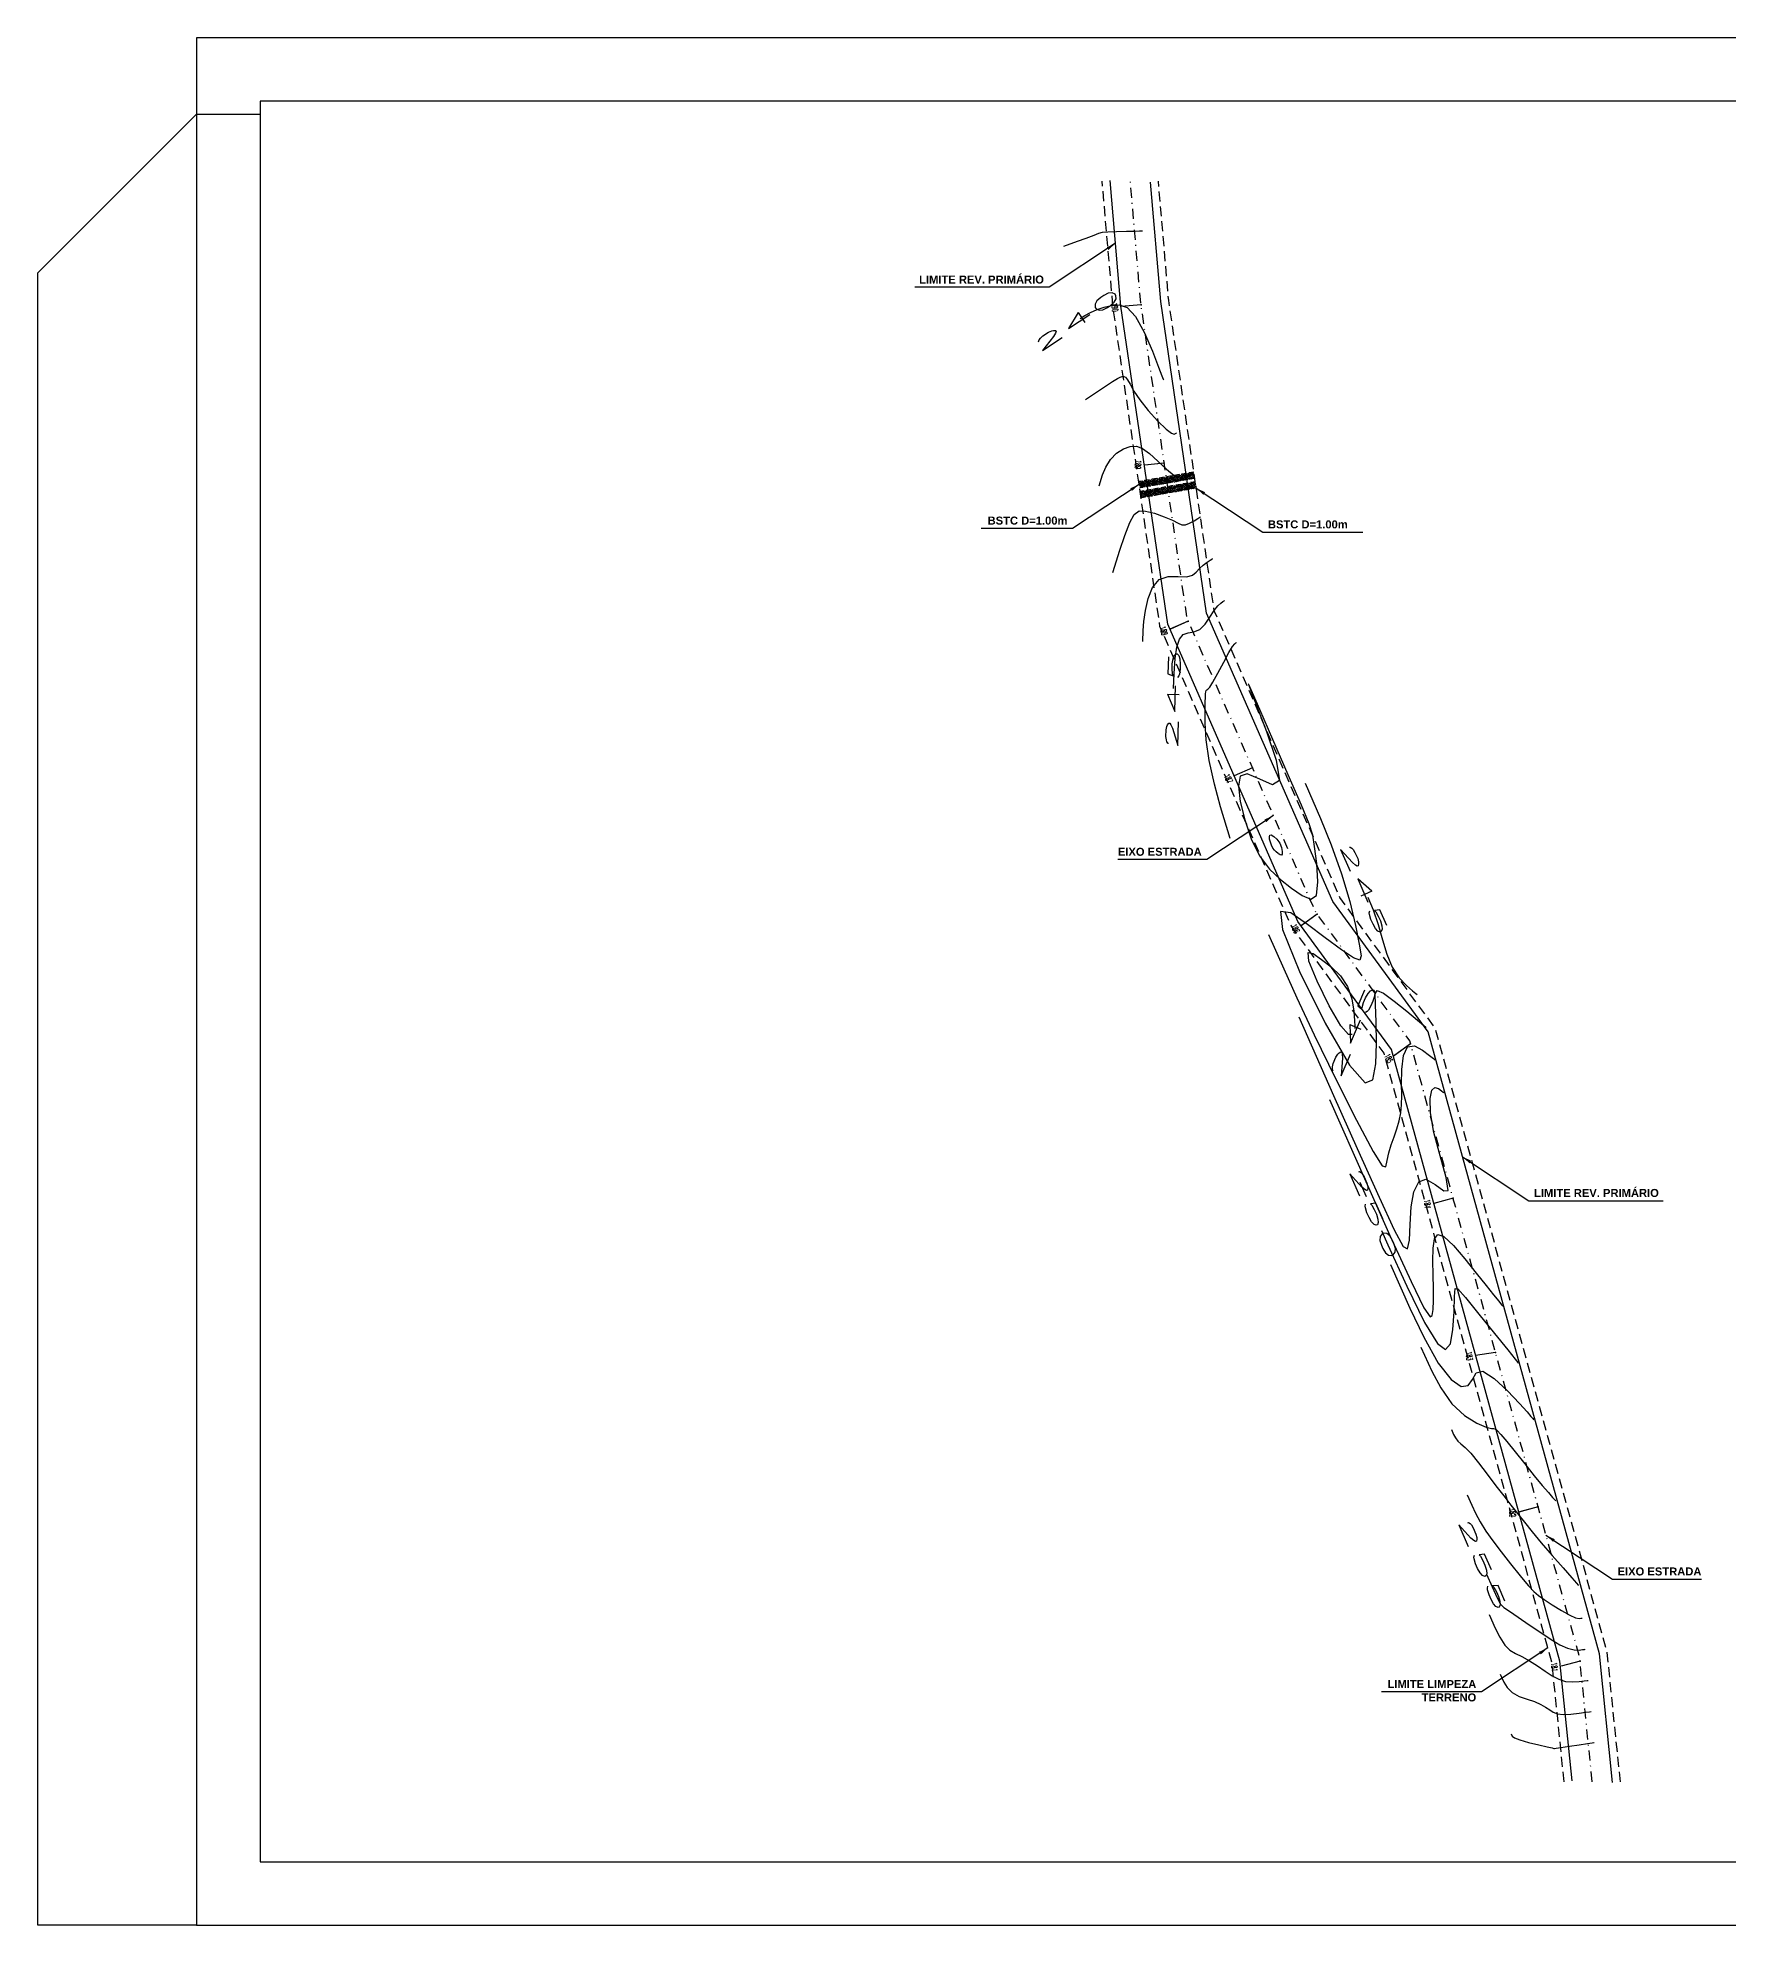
# Model space of a CAD drawing. Header units: millimetres. Extents: x 276147 to 291056, y 9594849 to 9609891.
# Drawn here: x 284404.4 to 284615.7, y 9597843 to 9598078.9 of the extents above; entities that cross this region are included whole.
import ezdxf
from ezdxf.enums import TextEntityAlignment as Align

# ---------------------------------------------------------------- set-up
doc = ezdxf.new("R2010")
doc.units = ezdxf.units.MM
doc.header["$LTSCALE"] = 10
for name, pattern in [('CONTINUO', [0]), ('DASHDOTX2', [50.8, 25.4, -12.7, 0, -12.7]), ('HIDDEN', [0.375, 0.25, -0.125])]:
    doc.linetypes.add(name, pattern=pattern)
for name, color, linetype in [('500-dim1', 6, 'Continuous'), ('Curvas mestras', 30, 'Continuous'), ('Curvas simples', 9, 'Continuous'), ('Curvas texto', 2, 'Continuous'), ('TG', 7, 'CONTINUO'), ('Top_malha_coord', 8, 'Continuous')]:
    doc.layers.add(name, color=color, linetype=linetype)
doc.styles.add('r80', font='romans.shx')
doc.styles.add('ROMAND', font='romand', dxfattribs={"height": 0.2})
doc.styles.add('SIMPLEX', font='simplex', dxfattribs={"height": 0.2})
doc.styles.add('T7', font='arial.ttf')
doc.dimstyles.new('cadnorma_dim1', dxfattribs={"dimscale": 0, "dimtxt": 2, "dimasz": 1.199999999999999, "dimexe": 1, "dimexo": 2.5, "dimgap": 0.6, "dimtad": 1, "dimzin": 4, "dimdsep": 46, "dimtxsty": 'r80', "dimblk": 'ARCHTICK', "dimblk1": 'ARCHTICK', "dimblk2": 'ARCHTICK', "dimcen": -1, "dimdle": 1, "dimclrd": 1, "dimclre": 1, "dimclrt": 2, "dimaunit": 1, "dimazin": 0, "dimtfac": 1, "dimtix": 1, "dimtmove": 2, "dimatfit": 0, "dimfxl": 1, "dimarcsym": 0})

# ---------------------------------------------------------------- blocks, each defined once
blk = doc.blocks.new('_ArchTick')
at = {"color": 0, "linetype": 'ByBlock', "const_width": 0.15}
blk.add_lwpolyline([(-0.5, -0.5), (0.5, 0.5)], dxfattribs=at)

msp = doc.modelspace()

# ---------------------------------------------------------------- hatches: boundary and pattern name
at = {"layer": 'Top_malha_coord'}
h = msp.add_hatch(dxfattribs=at)
h.set_pattern_fill('ANSI36', scale=0.05)
h.set_pattern_definition([(45, (-1387.148725155334, 2620.357898421586), (0.0841899011350234, 0.3086963041617522), [0.396875, -0.079375, 0, -0.079375])])
h.paths.add_polyline_path([(284542.1656244045, 9598022.603976957), (284542.0294076906, 9598023.3922564), (284548.9083965708, 9598024.585749583), (284549.044600617, 9598023.797543954)])
h = msp.add_hatch(dxfattribs=at)
h.set_pattern_fill('ANSI36', scale=0.05)
h.set_pattern_definition([(45, (-1386.94544196967, 2619.139724569395), (0.0841899011350234, 0.3086963041617522), [0.396875, -0.079375, 0, -0.079375])])
h.paths.add_polyline_path([(284542.3689075902, 9598021.385803105), (284542.2326908763, 9598022.174082547), (284549.1116797565, 9598023.367575731), (284549.2478838026, 9598022.579370102)])

# ---------------------------------------------------------------- linework, layer by layer
at = {"color": 8, "linetype": 'HIDDEN', "ltscale": 0.5, "elevation": 160.1796621240507, "flags": 128}
for points in [[(284595.1841462133, 9597860.920683512), (284593.6802425862, 9597875.787623733), (284572.6888720051, 9597951.964386333), (284561.0568194303, 9597967.89836416), (284544.6802186351, 9598005.2931056), (284538.8120564077, 9598045.222052665), (284537.4636008912, 9598060.920683516)], [(284602.2198700498, 9597860.920683512), (284600.5853558848, 9597877.078782968), (284579.0973135053, 9597955.057945723), (284567.1618583695, 9597971.407534612), (284551.4692072, 9598007.240528306), (284545.7683270259, 9598046.031232083), (284544.4893770902, 9598060.920683516)]]:
    msp.add_lwpolyline(points, dxfattribs=at)
at = {"linetype": 'Continuous'}
for p in [(284542.309571688, 9598045.494774545, 160.1796621240507), (284542.309571688, 9598045.494774545, 160.1796621240507), (284545.2176364271, 9598025.70732516, 160.1796621240507), (284545.2176364271, 9598025.70732516, 160.1796621240507), (284548.2153854596, 9598005.94560174, 160.1796621240507), (284548.2153854596, 9598005.94560174, 160.1796621240507), (284556.2385058952, 9597987.625407087, 160.1796621240507), (284556.2385058952, 9597987.625407087, 160.1796621240507), (284564.3331711951, 9597969.34633636, 160.1796621240507), (284564.3331711951, 9597969.34633636, 160.1796621240507), (284575.9978359546, 9597953.131057553, 160.1796621240507), (284575.9978359546, 9597953.131057553, 160.1796621240507), (284581.3110272195, 9597933.849719632, 160.1796621240507), (284581.3110272195, 9597933.849719632, 160.1796621240507), (284586.6242184843, 9597914.568381712, 160.1796621240507), (284586.6242184843, 9597914.568381712, 160.1796621240507), (284591.9374097494, 9597895.287043788, 160.1796621240507), (284591.9374097494, 9597895.287043788, 160.1796621240507), (284597.177427917, 9597875.992023522, 160.1796621240507), (284597.177427917, 9597875.992023522, 160.1796621240507)]:
    msp.add_point(p, dxfattribs=at)
at = {"layer": '500-dim1', "ltscale": 0.1}
for points in [[(284424.2777531612, 9597842.978445243), (284737.9961647125, 9597842.978445243), (284737.9961647125, 9598078.862921778), (284424.2777531612, 9598078.862921778)], [(284432.2199914284, 9597850.920683512), (284730.0539264454, 9597850.920683512), (284730.0539264454, 9598070.920683514), (284432.2199914284, 9598070.920683514)]]:
    msp.add_lwpolyline(points, close=True, dxfattribs=at)
msp.add_lwpolyline([(284424.2777531612, 9597842.978445243), (284404.4221574934, 9597842.978445243), (284404.4221574934, 9598049.476640187), (284424.2777531612, 9598069.332235856), (284432.2199914284, 9598069.332235856)], dxfattribs=at)
at = {"layer": 'Curvas mestras', "linetype": 'CONTINUO'}
for points in [[(284534.7129018053, 9598043.79025866, -269.7894132077022), (284535.2945910743, 9598044.144315723, -269.7893386702312), (284536.0112473208, 9598044.526597058, -269.7874797397203), (284536.827630988, 9598044.88636394, -269.7828811496406), (284537.7138771477, 9598045.192856943, -269.7751344447283), (284538.6414572752, 9598045.420308748, -269.7639679283861), (284539.5904174491, 9598045.493892813, -269.7473301664836), (284540.5750781218, 9598045.142522864, -269.7160505060715), (284541.6183333425, 9598044.046049414, -269.6591784457237), (284542.7124647318, 9598042.055632915, -269.571991617468), (284543.7273201963, 9598039.707672484, -269.4746798313249), (284544.5021342146, 9598037.709877172, -269.3936610506757), (284544.9252053511, 9598036.593234003, -269.3485773664693), (284545.0810735041, 9598036.18183794, -269.3319675516946), (284545.1033406707, 9598036.12306793, -269.3295947432893)], [(284546.3731510704, 9597997.530869152, -263.0357919614439), (284546.4601119933, 9597999.43041471, -263.0962923004085), (284546.5960202058, 9598001.275665063, -263.1540308996014), (284546.7985897283, 9598002.716069667, -263.197165031012), (284547.1068294018, 9598003.705702536, -263.2234067052163), (284547.5650720328, 9598004.274798073, -263.2328567509798), (284548.1946912021, 9598004.496019583, -263.227467218207), (284548.9252425823, 9598004.611747928, -263.2165947231956), (284549.6633216335, 9598004.906797873, -263.2114472863291), (284550.3326297553, 9598005.575874563, -263.2199367611579), (284550.9252821377, 9598006.453255752, -263.2367908933925), (284551.4504959171, 9598007.283111567, -263.2534414074294), (284551.9116469559, 9598007.86418083, -263.2632254364112), (284552.2887360349, 9598008.213481028, -263.2671020802486), (284552.5559206654, 9598008.402600337, -263.2679359535946), (284552.6992086027, 9598008.496116767, -263.2681240790666), (284552.7519985789, 9598008.530569715, -263.2681933793615), (284552.7595405748, 9598008.535491424, -263.2682032631969)], [(284570.6702997714, 9597971.447876664, -261.6933510776403), (284571.305607592, 9597969.860291567, -261.6285748099585), (284571.9419684829, 9597968.033261573, -261.5559310652575), (284572.4918086326, 9597966.138618983, -261.4828085135346), (284573.0404207434, 9597964.316151913, -261.412075722907), (284573.7163161351, 9597962.697633177, -261.3454710570191), (284574.5907835897, 9597961.392168788, -261.2851387750384), (284575.5062157239, 9597960.418191584, -261.2348466448861), (284576.2477876034, 9597959.771462593, -261.1987680658026), (284576.6580695207, 9597959.430506663, -261.1793594992164), (284576.8092266472, 9597959.304890903, -261.1722089482032), (284576.8308203805, 9597959.286946222, -261.1711874577709)], [(284568.6981572395, 9597954.286865983, -261.1705921603975), (284568.2244628779, 9597954.29665326, -261.1804216201094), (284567.2936768601, 9597955.373320408, -261.2343869908623), (284565.8458675819, 9597957.875533545, -261.345444396688), (284564.3241935577, 9597960.955901973, -261.4769300264565), (284563.2975873365, 9597963.465522813, -261.5797751206815), (284563.187231438, 9597964.537159856, -261.6171066906795), (284563.8233042995, 9597964.430255756, -261.600835304675), (284564.8882353278, 9597963.68591886, -261.555067249134), (284566.0881443256, 9597962.744356606, -261.50012685105), (284567.2239136516, 9597961.642155852, -261.4412100240847), (284568.1201170587, 9597960.315002544, -261.379730702462), (284568.6518558434, 9597958.760462733, -261.318116292558), (284568.8963274853, 9597957.223629883, -261.2628486000726), (284568.9812550088, 9597956.01147858, -261.2214229755014), (284569.0148437191, 9597955.344730232, -261.1989001418374), (284569.0272180324, 9597955.099085627, -261.1906022497828), (284569.0289856509, 9597955.063994404, -261.1894168675322)], [(284569.6695929193, 9597935.8637365, -255.5436963794896), (284570.4697883574, 9597934.06208382, -255.4685954746933)], [(284572.3537212219, 9597929.820384208, -255.291782505778), (284573.1539166623, 9597928.018732524, -255.216681633578), (284575.5361364309, 9597922.82928923, -254.9988097756545), (284577.761408966, 9597918.325331442, -254.8065509940757), (284579.3647852675, 9597915.698691498, -254.6882934756836), (284580.3826745357, 9597914.911930254, -254.642079518901), (284580.9768275148, 9597915.62028818, -254.6533648281152), (284581.2960730095, 9597917.415468387, -254.7057824497137), (284581.4375650629, 9597919.635021476, -254.7756744378971), (284581.4855357727, 9597921.552956693, -254.8375600581898), (284581.5592877695, 9597922.56116243, -254.8691173514494), (284581.9184097962, 9597922.5230317, -254.8606589857631), (284582.8575591326, 9597921.419837674, -254.8056564775438), (284584.5248108643, 9597919.356692543, -254.7045818370794), (284586.4819183594, 9597916.934091596, -254.5859097939942), (284588.1440528025, 9597914.876374165, -254.4851157352937), (284589.0727334439, 9597913.726640567, -254.4287983223589), (284589.4148788394, 9597913.303055193, -254.4080498263034), (284589.463756609, 9597913.242542423, -254.4050857396474)], [(284585.5097528193, 9597886.856963627, -248.6161407204022), (284586.2083374888, 9597885.264461892, -248.5499331471187), (284586.8293390346, 9597883.90483309, -248.4929139269193), (284587.2558579803, 9597883.113099616, -248.4584079557357), (284587.6741475069, 9597882.668279707, -248.435435142685), (284588.3462507089, 9597882.210390534, -248.4069391155758), (284589.4514743057, 9597881.468033915, -248.3604271353365), (284590.8381685095, 9597880.524149222, -248.3016611857715), (284592.2719491625, 9597879.55026248, -248.2409669092417), (284593.5597770209, 9597878.696589647, -248.1871417014886), (284594.6740045219, 9597878.028115453, -248.1428700240472), (284595.6283330119, 9597877.588512557, -248.1093079454991), (284596.4300864595, 9597877.397217287, -248.0869453539749), (284597.0610792928, 9597877.37670858, -248.0736070214448), (284597.4967515471, 9597877.425224027, -248.0664513156193), (284597.7288498936, 9597877.459779797, -248.0629246242138), (284597.814359549, 9597877.472511398, -248.061625339466), (284597.8265753563, 9597877.474329913, -248.0614397151189)]]:
    msp.add_polyline3d(points, dxfattribs=at)
at = {"layer": 'Curvas simples', "linetype": 'CONTINUO'}
for points in [[(284532.6807388339, 9598052.82322205, -271.1269440730944), (284534.3638008676, 9598053.430571258, -271.1130611375233), (284535.4765004499, 9598053.837049576, -271.1040451069389), (284536.4409136735, 9598054.199455453, -271.0965615106074), (284537.0439974984, 9598054.43280405, -271.0921020281644), (284537.5095329981, 9598054.557988403, -271.086859213156), (284538.1705102671, 9598054.622369006, -271.075700712358), (284539.2444790592, 9598054.665419444, -271.055553027571), (284540.4872307307, 9598054.695055604, -271.0315776952452), (284541.539117299, 9598054.711308438, -271.010995152607), (284542.1309276325, 9598054.715467358, -270.999251683385), (284542.3552010075, 9598054.713858584, -270.9946969960843), (284542.3949125546, 9598054.71406878, -270.9939067310447), (284542.4026713145, 9598054.721474797, -270.9939936716951), (284542.4096279433, 9598054.732606173, -270.9942187897072), (284542.4165620045, 9598054.741781624, -270.9943802675957), (284542.4239680473, 9598054.7445727, -270.9943230620379), (284542.4311765751, 9598054.741565196, -270.9940798087305), (284542.4372310747, 9598054.734596752, -270.9937299251583), (284542.4414140426, 9598054.725529568, -270.9933488367501), (284542.4439670185, 9598054.716326196, -270.9929960052509), (284542.445374557, 9598054.708976757, -270.992726918103), (284542.4460749405, 9598054.704922747, -270.9925800136084), (284542.4463333971, 9598054.703429107, -270.9925258806584), (284542.4463698922, 9598054.70321616, -270.992518170006)], [(284535.3637562356, 9598033.66348209, -268.4437671319142), (284536.8565320665, 9598034.664287742, -268.4465970436254), (284537.8595581518, 9598035.329395123, -268.4482575342668), (284538.761818697, 9598035.912923293, -268.4492674917242), (284539.359019872, 9598036.271689797, -268.4490358977023), (284539.7099535605, 9598036.442761097, -268.4475972148034), (284539.9391868331, 9598036.508269148, -268.4451423069954), (284540.1523943604, 9598036.522034748, -268.4413135515902), (284540.3796932686, 9598036.424659036, -268.4335599569281), (284540.632310285, 9598036.128432997, -268.4187820371267), (284540.9395544906, 9598035.561462805, -268.3940355748896), (284541.403063354, 9598034.71510738, -268.3569971840739), (284542.1425566918, 9598033.596538857, -268.3054986817556), (284543.2118867177, 9598032.259654004, -268.2402251974822), (284544.401424234, 9598030.945244277, -268.1732752028297), (284545.4356744361, 9598029.940823797, -268.1196003767805), (284546.1049415711, 9598029.450150892, -268.0900869939619), (284546.4627300982, 9598029.341961816, -268.0793596637345), (284546.6283465276, 9598029.401237033, -268.0779775307424), (284546.7052604805, 9598029.45143406, -268.0780784920466), (284546.7335970441, 9598029.469928596, -268.0781157207352), (284546.7376454097, 9598029.472570386, -268.0781210240352)], [(284537.0708141185, 9598022.867523152, -267.0549909226506), (284537.5122731991, 9598024.243478987, -267.0912177724208), (284537.9173549544, 9598025.212344317, -267.1148349504479), (284538.4994648061, 9598026.172871808, -267.1346253191846), (284539.2625943592, 9598026.950693866, -267.1447949245016), (284540.122440201, 9598027.496495413, -267.1454200382255), (284540.9726204173, 9598027.792225737, -267.1380446249064), (284541.7426181675, 9598027.816517664, -267.1233840321916), (284542.5053629414, 9598027.534753218, -267.098839911891), (284543.3696473115, 9598026.909002947, -267.06098550258), (284544.399557121, 9598025.96008411, -267.0092165299834), (284545.4803573065, 9598024.943811782, -266.9542189075987), (284546.452607087, 9598024.174753727, -266.9095012122675), (284547.1897575082, 9598023.87824214, -266.8849876151912), (284547.6968199659, 9598023.922686867, -266.8762654595453), (284548.0116986872, 9598024.08726419, -266.8753377285579), (284548.1745495579, 9598024.193548948, -266.875551559639), (284548.2345480881, 9598024.232706277, -266.8756303157102), (284548.2431194516, 9598024.238300897, -266.8756415869834)], [(284538.7889090194, 9598012.033586953, -265.6647486893603), (284539.6570519145, 9598014.81406619, -265.7384351078913), (284540.2750278862, 9598016.66538874, -265.7866958601776), (284540.9004871353, 9598018.2967282, -265.8275977996786), (284541.4578176481, 9598019.30119184, -265.8493253163438), (284542.061805956, 9598019.722626472, -265.8510110440807), (284542.8748374774, 9598019.717562813, -265.8345246599315), (284543.9877513365, 9598019.437139593, -265.8029953429036), (284545.2052005354, 9598019.010945663, -265.7645908862728), (284546.2602877854, 9598018.56317892, -265.7287386986104), (284546.9630770665, 9598018.205058936, -265.7028960152207), (284547.4314763888, 9598017.995877037, -265.6866389099418), (284547.8603520302, 9598017.981946243, -265.6775733439395), (284548.3903697189, 9598018.179893447, -265.6734204968929), (284548.9453839953, 9598018.487608057, -265.6723628323202), (284549.3950498493, 9598018.773292348, -265.6726979792261), (284549.6438396347, 9598018.935663832, -265.6730246070915), (284549.7354991347, 9598018.995484956, -265.673144943165), (284549.7485924933, 9598019.004031403, -265.6731621700132)], [(284542.5274982869, 9598003.408165233, -264.3063184175085), (284542.5769605206, 9598004.78785838, -264.350536514798), (284542.6646886885, 9598005.898293054, -264.3851631826515), (284542.8529955337, 9598007.265317796, -264.4261790422283), (284543.1905408615, 9598008.780076023, -264.4690402099773), (284543.7435081459, 9598010.18020669, -264.5038208725423), (284544.582460277, 9598011.164972903, -264.5192497727953), (284545.7225396547, 9598011.540338857, -264.5086646147215), (284546.9571977192, 9598011.539077103, -264.4838392606148), (284548.0244664184, 9598011.5006613, -264.4611565142081), (284548.7365085184, 9598011.689121887, -264.4530389198012), (284549.202026034, 9598012.066710483, -264.4560674669015), (284549.6038537964, 9598012.520235477, -264.4628628453615), (284550.0764430333, 9598012.950073287, -264.4674615855006), (284550.5607245318, 9598013.31086534, -264.4695630686151), (284550.949245475, 9598013.570821052, -264.4702825164682), (284551.1637488128, 9598013.710816063, -264.4705641444566), (284551.2427765678, 9598013.762392808, -264.4706678859334), (284551.2540665329, 9598013.769760912, -264.4706827003652)], [(284553.457931827, 9597978.791468117, -261.278768001092), (284552.2603112769, 9597982.750227263, -261.4325325861833), (284551.4770796569, 9597985.597073304, -261.5415427685625), (284550.8156400599, 9597988.5330662, -261.6510293906581), (284550.4539907847, 9597991.107269848, -261.7426427238647), (284550.3315524286, 9597993.199679065, -261.8136663796872), (284550.3281039225, 9597994.773024652, -261.8652923560844), (284550.34405045, 9597995.821429, -261.8993272749035), (284550.3623162359, 9597996.464592855, -261.9200363662353), (284550.3864537633, 9597996.85361058, -261.9322995096122), (284550.4206855208, 9597997.116535684, -261.9402281135231), (284550.4719070236, 9597997.289257424, -261.944859810374), (284550.5476827914, 9597997.384624245, -261.9464637819588), (284550.6668437465, 9597997.451699313, -261.9462697688982), (284550.8932874456, 9597997.684418757, -261.94935018566), (284551.302177848, 9597998.31293444, -261.9617380383102), (284551.9287509944, 9597999.46262824, -261.9868346352273), (284552.6485372421, 9598000.839801025, -262.0175143400816), (284553.2971380352, 9598002.04598666, -262.0440199367845), (284553.7468498766, 9598002.77828737, -262.0589892746907), (284554.016746538, 9598003.11609672, -262.0646411120219), (284554.1625968583, 9598003.234380616, -262.0655894032939), (284554.2346683926, 9598003.281417467, -262.0656840137349), (284554.261220589, 9598003.298746623, -262.0657188728478), (284554.2650146162, 9598003.30122193, -262.0657238262033)], [(284555.7704876582, 9597998.066952437, -260.8632444092332), (284555.7674778145, 9597998.064622737, -260.8632284858872), (284555.7638119857, 9597998.059676535, -260.8631399907431), (284555.7572150384, 9597998.048439613, -260.8629041938952), (284555.7854794373, 9597997.933385588, -260.8585666362456), (284556.0418015972, 9597997.238405272, -260.8306476149851), (284556.7582279192, 9597995.392743772, -260.7557861370992), (284558.0047720137, 9597992.151538268, -260.6245529015109), (284559.2033012902, 9597988.573477287, -260.4832451228544), (284559.6136493771, 9597986.04314543, -260.3920918590416), (284558.7503987282, 9597985.511252176, -260.3919908508801), (284557.1471281641, 9597986.19303354, -260.4465154344475), (284555.5921653408, 9597986.86985443, -260.499907759568), (284554.7117222624, 9597986.572448825, -260.5078357598072), (284554.4835413221, 9597985.329026043, -260.4716706121949), (284554.7232492615, 9597983.417164465, -260.4042092776767), (284555.2731340958, 9597981.120691393, -260.3179182991412), (284556.0821339017, 9597978.74841565, -260.223941987872), (284557.1258490295, 9597976.61539497, -260.1330942170721), (284558.3690239815, 9597974.95496995, -260.0537289977915), (284559.7329648835, 9597973.673617687, -259.9843613584203), (284561.1281200144, 9597972.596098153, -259.9210465052424), (284562.4512633891, 9597971.652836856, -259.8635766761986), (284563.5444759924, 9597971.196933433, -259.8266925463945), (284564.2361645416, 9597971.687151058, -259.828871756818), (284564.4219534438, 9597973.373547474, -259.8804036085753), (284564.2663378287, 9597975.671342727, -259.9588235185042), (284564.0010325098, 9597977.787048427, -260.0334784251431), (284563.7655203833, 9597979.217492044, -260.0850800136363), (284563.330366689, 9597980.62076844, -260.1397988839567), (284562.3739037492, 9597982.945288323, -260.2351704029975), (284560.7228492542, 9597986.76815752, -260.3935840709278), (284558.797456366, 9597991.18126722, -260.5768462053061), (284557.1663606134, 9597994.905202728, -260.731617285081), (284556.2554851852, 9597996.983154733, -260.8179939493098), (284555.9198998709, 9597997.74871647, -260.8498169390045), (284555.8719591116, 9597997.858082574, -260.8543630850877)], [(284562.8224220781, 9597985.68647874, -261.3167308400993), (284564.7420556803, 9597981.274037352, -261.1336062150335), (284566.079648324, 9597977.989950852, -260.9991401472039), (284567.3787276565, 9597974.39485111, -260.8552556280306), (284568.3963295156, 9597970.93716669, -260.7215243138166), (284569.1202283066, 9597967.913342804, -260.6079057901193), (284569.5958830735, 9597965.5818261, -260.5219565348493), (284569.8273411861, 9597964.147607308, -260.4703126167556), (284569.6529932958, 9597963.601840552, -260.4559282448286), (284568.8698163744, 9597963.882221052, -260.4808371610384), (284567.3585710246, 9597964.88939311, -260.5441771534647), (284565.3351543818, 9597966.375802357, -260.6335023173274), (284563.0992452024, 9597968.056839518, -260.7334707034429), (284561.0197295122, 9597969.499926114, -260.8225023416712), (284559.7423203715, 9597969.680592852, -260.8540647611631), (284559.9819391018, 9597967.426398244, -260.7753873516599), (284562.1354453668, 9597962.16198108, -260.5596497837946), (284565.3274522179, 9597955.70030827, -260.2838330798227), (284568.3645150535, 9597950.451429002, -260.0508685274658), (284570.3140102667, 9597948.25264832, -259.93968362649), (284571.286610248, 9597948.650302628, -259.9331907436394), (284571.6538143826, 9597950.617984172, -259.9902983370962), (284571.7412979812, 9597953.216880377, -260.0737051125875), (284571.6914610767, 9597955.85856735, -260.1612706069977), (284571.6008816219, 9597958.042214343, -260.2346444992258), (284571.5864421138, 9597959.364358533, -260.2782595191643), (284571.8462432154, 9597959.811007714, -260.2876805685487), (284572.5986921272, 9597959.465535577, -260.2612554942866), (284573.9466926281, 9597958.469697617, -260.201563815845), (284575.5311568316, 9597957.198790437, -260.1281117578878), (284576.8774924318, 9597956.086492464, -260.0646372373708), (284577.6298045006, 9597955.461297937, -260.0290487241841), (284577.906972632, 9597955.23096348, -260.0159371681189), (284577.9465677935, 9597955.198058553, -260.0140640944269)], [(284558.2276180391, 9597966.801101787, -259.789374498851), (284560.1434778962, 9597962.487694852, -259.6095708731123), (284561.7842458512, 9597958.887878817, -259.45867289227), (284563.9697371518, 9597954.241382953, -259.2625418511711), (284566.6072637918, 9597948.817056343, -259.0318482101106), (284569.2388592374, 9597943.5786574, -258.8073662684442), (284571.3152343151, 9597939.66366914, -258.6373962561161), (284572.4476383896, 9597937.88729606, -258.556455118433), (284572.8894789696, 9597937.775627688, -258.5439265500431), (284573.0547011055, 9597938.532477047, -258.5654110462315), (284573.2800528111, 9597939.489790373, -258.5922575037953), (284573.5934859844, 9597940.492059773, -258.6188090106848), (284573.9457554936, 9597941.511913562, -258.6451571536277), (284574.2892234877, 9597942.526088163, -258.6714958740308), (284574.5826892366, 9597943.52775042, -258.6984283030874), (284574.7865602942, 9597944.51417727, -258.7266599714899), (284574.8765364368, 9597945.510572072, -258.7575045569943), (284574.8894933329, 9597946.653848777, -258.7947083480799), (284574.8775958805, 9597948.108850747, -258.8426259389057), (284574.9076264358, 9597949.92123046, -258.9014127481173), (284575.1048082132, 9597951.65988384, -258.9544283054097), (284575.608981895, 9597952.774519913, -258.9808330958736), (284576.4864012154, 9597952.892952168, -258.9671010395073), (284577.5089801568, 9597952.35542895, -258.9289601919268), (284578.3750527626, 9597951.680308044, -258.8894520665312), (284578.8586825216, 9597951.278397493, -258.8665737321394), (284579.0368617491, 9597951.130325336, -258.8581448803566), (284579.062316209, 9597951.109171888, -258.8569407435975)], [(284562.0416096654, 9597956.488646364, -258.3741484481984), (284566.3865896638, 9597946.675540052, -257.9653647659839), (284569.3375282122, 9597940.03653478, -257.6885761820854), (284572.0551645311, 9597933.973383788, -257.4353409014552), (284573.9464376548, 9597929.882151492, -257.2633112308945), (284575.0674198921, 9597927.819103692, -257.173205364405), (284575.6364681168, 9597927.5055555, -257.1515079101341), (284575.8669365688, 9597928.6069373, -257.1829726169494), (284575.9521609158, 9597930.565123457, -257.2454294012537), (284576.0804741951, 9597932.766105594, -257.3149773855953), (284576.4147021502, 9597934.652601875, -257.3700865797841), (284577.0156503992, 9597935.894261593, -257.398711179118), (284577.9186192678, 9597936.217461597, -257.3911762588218), (284579.081335619, 9597935.56547916, -257.3464716529384), (284580.151235451, 9597934.74918634, -257.2982459417222), (284580.6981792948, 9597934.796353642, -257.288812439449), (284580.4410104271, 9597936.42526264, -257.3473522420067), (284579.6944781246, 9597939.11624528, -257.4505182708058), (284578.9223104017, 9597942.04014159, -257.5618312114061), (284578.4974270039, 9597944.495088115, -257.6508059589801), (284578.4295135743, 9597946.288397497, -257.7109339415006), (284578.6374474752, 9597947.354674883, -257.7417006656438), (284579.031494155, 9597947.692849547, -257.7448723385719), (284579.4874774043, 9597947.559149187, -257.7313379128723), (284579.8726140933, 9597947.27412362, -257.7142668755519), (284580.0875605424, 9597947.095497038, -257.7040987401529), (284580.1667508657, 9597947.029687196, -257.7003525927107), (284580.178063625, 9597947.02028522, -257.6998174130245)], [(284565.8556012911, 9597946.176190933, -256.9589223975459), (284570.3979371238, 9597935.923873747, -256.5317846341318), (284573.4145343774, 9597929.183412388, -256.2503534439861), (284576.0568421746, 9597923.417754028, -256.0083787731387), (284577.6738533864, 9597920.153116897, -255.8689411080818), (284578.4363119827, 9597919.022079464, -255.8165730186997), (284578.7203942032, 9597919.18380702, -255.816170100265), (284578.8430548419, 9597919.927817712, -255.8380882495808), (284578.8843358892, 9597921.065027088, -255.8745246540898), (284578.8650578842, 9597922.536700554, -255.9231367050347), (284578.8118339465, 9597924.255330143, -255.9805226446738), (284578.7744635101, 9597926.018310428, -256.0390436697894), (284578.8085415924, 9597927.5942636, -256.0900018008801), (284578.9798081705, 9597928.758652173, -256.1247195618603), (284579.3945841013, 9597929.314316878, -256.134602026807), (284580.1693322116, 9597929.070941772, -256.1110749317709), (284581.3611401638, 9597927.943003656, -256.0501898246844), (284582.7895819954, 9597926.264158344, -255.9665020237703), (284584.2148535864, 9597924.472856412, -255.879192784862), (284585.4324820763, 9597922.9388138, -255.8044817829182), (284586.379318654, 9597921.75681095, -255.7467424883766), (284587.0275427638, 9597920.952891668, -255.7073867853874), (284587.3721076708, 9597920.526309824, -255.6864915304145), (284587.499052901, 9597920.36914857, -255.6787932886769), (284587.5171877912, 9597920.346697103, -255.6776935474159)], [(284573.4835845453, 9597925.551281076, -254.1284703288952), (284575.9098962007, 9597920.113591308, -253.9015786331406), (284577.6577384872, 9597916.475167077, -253.7472661401521), (284579.4659767572, 9597913.232908852, -253.6047231948728), (284581.0548601725, 9597911.183456017, -253.5056703682317), (284582.3221812622, 9597910.315293357, -253.4517819896832), (284583.210118405, 9597910.414871022, -253.4372209593098), (284583.7352528341, 9597911.188528983, -253.452031526042), (284584.2117701762, 9597912.022158567, -253.4697832138886), (284585.028257915, 9597912.22154192, -253.4599269482683), (284586.4323979224, 9597911.318850936, -253.4021606699939), (284588.1082376383, 9597909.751820443, -253.3171707527622), (284589.5989198964, 9597908.184577012, -253.2358906307168), (284590.5541604033, 9597907.140157573, -253.1824910918044), (284591.0499683765, 9597906.577246547, -253.1540924939004), (284591.2689279129, 9597906.313441716, -253.1410526065415), (284591.368430054, 9597906.190256398, -253.1350185990127), (284591.4050876319, 9597906.144872073, -253.1327955572892), (284591.4103254287, 9597906.13838874, -253.1324779644751)], [(284577.2975761715, 9597915.23882565, -252.7132442783009), (284578.6658757392, 9597912.208450088, -252.5864756327032), (284579.7793405407, 9597910.121043917, -252.4957224719951), (284581.1705445505, 9597908.140487263, -252.4028954285573), (284582.7449350755, 9597906.668219537, -252.3230472281834), (284584.2616879863, 9597905.718655463, -252.2614844276946), (284585.4434102981, 9597905.20945486, -252.2210771030191), (284586.0997636478, 9597905.040753705, -252.2023735955268), (284586.3886242152, 9597905.042615613, -252.1966361422933), (284586.5549228021, 9597905.027580367, -252.1928052463595), (284586.8155585851, 9597904.8243442, -252.1809135339831), (284587.2753112335, 9597904.32622812, -252.1553619525771), (284588.0109327815, 9597903.442705575, -252.1116433614193), (284589.0550611047, 9597902.1418648, -252.0480568889439), (284590.2639044262, 9597900.626249103, -251.9741260659325), (284591.4495578038, 9597899.15701358, -251.9021805739872), (284592.4524448069, 9597897.951327248, -251.8425400657839), (284593.2262940416, 9597897.050407797, -251.7974840311477), (284593.7531596284, 9597896.451487843, -251.7672820239936), (284594.0328063562, 9597896.135633893, -251.7513183367232), (284594.1358337307, 9597896.019267017, -251.7454369977609), (284594.150551927, 9597896.002643175, -251.7445968064972)], [(284581.1115677976, 9597904.926370222, -251.2980182275901), (284581.3865236477, 9597904.319694452, -251.2726188015335), (284581.6182905568, 9597903.898005426, -251.2541481382473), (284581.9211583335, 9597903.49047244, -251.2347141031901), (284582.3031384963, 9597903.14292156, -251.2156575451049), (284582.819558647, 9597902.700349653, -251.1907885636579), (284583.537574656, 9597901.957545528, -251.1520345618742), (284584.4905583735, 9597900.784256697, -251.0944574207792), (284585.5767405403, 9597899.350053517, -251.0256566422436), (284586.6605648791, 9597897.899466043, -250.9563662990954), (284587.6370650748, 9597896.622728964, -250.8949272161376), (284588.5236306682, 9597895.492899472, -250.840107437773), (284589.3682371734, 9597894.428744363, -250.7882820038617), (284590.2262600939, 9597893.34794761, -250.7356419266693), (284591.182662938, 9597892.163882796, -250.6776430346331), (284592.3298062049, 9597890.788841644, -250.6095572212039), (284593.6974842951, 9597889.200732924, -250.5300625012865), (284595.0652351824, 9597887.639922502, -250.4514608545255), (284596.1500307407, 9597886.412393276, -250.389460381612), (284596.7474578914, 9597885.737616336, -250.3553562036509), (284596.9675627344, 9597885.48901346, -250.3427914768949), (284596.9990054285, 9597885.453499623, -250.3409965612486)], [(284583.0934295903, 9597896.748037908, -249.9895023792892), (284583.6510609141, 9597895.466738693, -249.936321998332), (284584.1136024233, 9597894.492666103, -249.8951178788234), (284584.7060467687, 9597893.389323393, -249.8470701090087), (284585.4206550331, 9597892.246348692, -249.7952713763484), (284586.2790174253, 9597891.026749495, -249.7380760858328), (284587.3100546814, 9597889.661873896, -249.6726540494387), (284588.5050928201, 9597888.136014856, -249.5986646829665), (284589.7050679498, 9597886.645225793, -249.5257254170397), (284590.7133194545, 9597885.438502008, -249.4659432278973), (284591.4097255959, 9597884.679359898, -249.4270876363412), (284591.9803201207, 9597884.189393323, -249.3995781116214), (284592.6876766521, 9597883.704716252, -249.369496614931), (284593.7073551688, 9597883.038424667, -249.3271943959085), (284594.8668730745, 9597882.311541602, -249.280099585329), (284595.9067321265, 9597881.722070107, -249.2399095779078), (284596.6257366263, 9597881.415483372, -249.2154300831867), (284597.0558830558, 9597881.327134185, -249.2039004015646), (284597.2874664375, 9597881.339843487, -249.1996681634014), (284597.4017483499, 9597881.35685848, -249.1979316782931), (284597.4438515815, 9597881.363127427, -249.1972919419318), (284597.4498664713, 9597881.364022847, -249.1972005435059)], [(284585.83573228, 9597881.814118693, -247.4436107286278), (284586.5792311949, 9597880.11134442, -247.3728880594976), (284587.1415120935, 9597878.97827824, -247.3244717734892), (284587.7731911072, 9597877.981249867, -247.2791202236808), (284588.4222046812, 9597877.349142503, -247.2453787554082), (284589.121279963, 9597876.950920172, -247.218296516829), (284589.9243375249, 9597876.565566346, -247.1895486679537), (284590.8605843068, 9597876.02572035, -247.15306470115), (284591.8603617309, 9597875.378647925, -247.1117917583001), (284592.8292955845, 9597874.725269668, -247.0709313212688), (284593.7005157738, 9597874.156076543, -247.0347909988745), (284594.5171757054, 9597873.71985404, -247.0041031928527), (284595.3499338971, 9597873.454955008, -246.9787063130902), (284596.2344362959, 9597873.378952203, -246.9584606573594), (284597.0662765298, 9597873.426282976, -246.9433136213015), (284597.7060366545, 9597873.510603564, -246.9332344351828), (284598.0559514379, 9597873.562701112, -246.9279175702509), (284598.1848675168, 9597873.581895366, -246.9259587370002), (284598.2032842415, 9597873.584636977, -246.9256788867319)], [(284587.2068841273, 9597874.347160088, -246.170664925969), (284587.6487095684, 9597873.36572422, -246.1296353658222), (284588.0746867009, 9597872.692095587, -246.0990104325142), (284588.7170421823, 9597872.057667648, -246.0653265732367), (284589.5885523841, 9597871.585186392, -246.0323495676535), (284590.5684124194, 9597871.23356064, -246.0011578908566), (284591.5024233411, 9597870.920742163, -245.9721582402967), (284592.2696943108, 9597870.583407784, -245.9457022995016), (284592.8825549518, 9597870.233146628, -245.9219223308287), (284593.3866420036, 9597869.900275847, -245.9008957005249), (284593.8412555258, 9597869.615563437, -245.8824402761788), (284594.3603478884, 9597869.411592623, -245.8653363414601), (284595.0715357821, 9597869.321397455, -245.8481046605998), (284596.0387861293, 9597869.36068612, -245.829975927973), (284597.0714737673, 9597869.475857373, -245.8130202210418), (284597.9153217645, 9597869.5959841, -245.8000175874008), (284598.3830529819, 9597869.66562243, -245.792910516288), (284598.555375485, 9597869.69127934, -245.7902921344762), (284598.5799931267, 9597869.694944037, -245.7899180583449)], [(284588.5780349723, 9597866.880200483, -244.8977191107374), (284588.7181879442, 9597866.620105013, -244.8863827049176), (284589.0078613057, 9597866.405911935, -244.8735490588847), (284589.660894257, 9597866.134085426, -244.8515329025945), (284590.7548990874, 9597865.82123028, -244.8193203999222), (284592.0155448755, 9597865.516201103, -244.7840192649423), (284593.0805101551, 9597865.275916977, -244.7547677598454), (284593.6788043121, 9597865.141094225, -244.7383398653151), (284593.9047481727, 9597865.08764533, -244.7320529032991), (284593.9439884231, 9597865.075282032, -244.7308600797228), (284593.9819942785, 9597865.075050332, -244.7300895735648), (284594.2035190721, 9597865.10333121, -244.7265695101492), (284594.7931366651, 9597865.187838906, -244.7175029954783), (284595.8431359629, 9597865.342420036, -244.7014911986448), (284597.076670004, 9597865.525431767, -244.6827268410384), (284598.1246068722, 9597865.681363646, -244.6668007069643), (284598.7101545259, 9597865.768543744, -244.6579034622086), (284598.9258834526, 9597865.800663307, -244.6546255319522), (284598.9567010144, 9597865.805252107, -244.6541572828105)]]:
    msp.add_polyline3d(points, dxfattribs=at)
msp.add_polyline3d([(284559.4627856512, 9597976.91461314, -259.0952504711718), (284559.1860685965, 9597977.124057002, -259.1076684111871), (284558.9883535541, 9597977.314599276, -259.1178811145624), (284558.7868462651, 9597977.585992748, -259.1308193439295), (284558.614344849, 9597977.938528176, -259.1458342515657), (284558.4806371086, 9597978.330607336, -259.1613662346758), (284558.3897545158, 9597978.710158274, -259.1756280278464), (284558.3518523885, 9597979.024711942, -259.1866964266778), (284558.4015744233, 9597979.220206045, -259.1921044476007), (284558.5796871658, 9597979.242183194, -259.1892492535085), (284558.9028649751, 9597979.054149883, -259.1766002790214), (284559.2914194837, 9597978.691481033, -259.1569163516074), (284559.6415701445, 9597978.207519457, -259.1340287015451), (284559.869236819, 9597977.665168757, -259.1116863980683), (284559.9691310141, 9597977.165580787, -259.0933102323002), (284559.9556646414, 9597976.81946624, -259.0822387688354), (284559.8503026771, 9597976.701377235, -259.0804841179893), (284559.7027253175, 9597976.741212798, -259.0847518901833), (284559.5696698117, 9597976.832708387, -259.0904209973201), (284559.4944545875, 9597976.89034492, -259.0938195200547), (284559.4667437698, 9597976.911580116, -259.0950716287157), (284559.4627856512, 9597976.91461314, -259.0952504711718)], close=True, dxfattribs=at)
at = {"layer": 'TG', "color": 3, "linetype": 'Continuous'}
for p, q in [((284542.309571688, 9598045.494774545, 160.1796621240507), (284539.8107496779, 9598045.28013479, 160.1796621240507)), ((284542.309571688, 9598045.494774545, 160.1796621240507), (284539.8187436992, 9598045.280821448, 160.1796621240507)), ((284545.2176364271, 9598025.70732516, 160.1796621240507), (284542.7279417489, 9598025.454479285, 160.1796621240507)), ((284545.2176364271, 9598025.70732516, 160.1796621240507), (284542.8042288329, 9598025.462226767, 160.1796621240507)), ((284548.2153854596, 9598005.94560174, 160.1796621240507), (284545.9253611101, 9598004.942711676, 160.1796621240507)), ((284548.2153854593, 9598005.94560174, 160.1796621240507), (284545.9933094347, 9598004.97246887, 160.1796621240507)), ((284556.2385058952, 9597987.625407087, 160.1796621240507), (284553.948481546, 9597986.622517027, 160.1796621240507)), ((284564.3331711951, 9597969.34633636, 160.1796621240507), (284562.313968731, 9597967.872287037, 160.1796621240507)), ((284564.3331711951, 9597969.34633636, 160.1796621240507), (284562.3738813798, 9597967.916024208, 160.1796621240507)), ((284575.9978359546, 9597953.131057553, 160.1796621240507), (284573.8389460335, 9597951.55503421, 160.1796621240507)), ((284575.9978359548, 9597953.131057553, 160.1796621240507), (284574.0385461391, 9597951.700745402, 160.1796621240507)), ((284581.3110272195, 9597933.849719632, 160.1796621240507), (284578.9008599596, 9597933.185570717, 160.1796621240507)), ((284586.6242184843, 9597914.568381712, 160.1796621240507), (284584.1355254955, 9597914.189199217, 160.1796621240507)), ((284591.9374097494, 9597895.287043788, 160.1796621240507), (284589.5272424889, 9597894.622894872, 160.1796621240507)), ((284591.937409749, 9597895.287043788, 160.1796621240507), (284589.5987556281, 9597894.64260113, 160.1796621240507)), ((284597.177427917, 9597875.992023522, 160.1796621240507), (284594.8387737961, 9597875.347580867, 160.1796621240507))]:
    msp.add_line(p, q, dxfattribs=at)
at = {"layer": 'TG', "color": 8, "linetype": 'CONTINUO', "elevation": 160.1796621240507}
for points in [[(284596.1790687206, 9597861.02132746), (284594.6666873431, 9597875.97207505), (284573.604363648, 9597952.406323388), (284561.9289678503, 9597968.399674226), (284545.6500741444, 9598005.571308844), (284539.8058093531, 9598045.337649725), (284538.4599320868, 9598061.006264756)], [(284601.2249475425, 9597860.820039565), (284599.5989111279, 9597876.89433165), (284578.1818218624, 9597954.616008667), (284566.2897099495, 9597970.906224547), (284550.4993516908, 9598006.962325063), (284544.7745740804, 9598045.915635023), (284543.4930458946, 9598060.835102277)]]:
    msp.add_lwpolyline(points, dxfattribs=at)
at = {"layer": 'TG', "color": 1, "linetype": 'DASHDOTX2', "ltscale": 0.005, "elevation": 160.1796621240507, "flags": 128}
msp.add_lwpolyline([(284598.7020081316, 9597860.920683512), (284597.1327992356, 9597876.433203347), (284575.8930927552, 9597953.511166027), (284564.1093389, 9597969.652949387), (284548.0747129174, 9598006.266816953), (284542.2901917169, 9598045.626642376), (284540.9764889911, 9598060.920683512)], dxfattribs=at)
at = {"layer": 'TG', "color": 5, "linetype": 'HIDDEN', "ltscale": 0.25, "extrusion": (-0.0710087131260717, -0.0024250461213777, 0.9974727474028996)}
for points, elevation in [([(-9582720.227965523, 610442.771027152), (-9582719.2697622, 610435.8369196854)], -43321.08391617965), ([(-9582719.435496107, 610442.8805361048), (-9582718.47729277, 610435.9464286374)], -43321.08391617968), ([(-9582719.003563084, 610442.932777536), (-9582718.045359759, 610435.9986700693)], -43321.08736522798), ([(-9582718.211093668, 610443.0422864888), (-9582717.25289033, 610436.1081790215)], -43321.08736522801)]:
    msp.add_lwpolyline(points, dxfattribs=dict(at, elevation=elevation))

# ---------------------------------------------------------------- texts
at = {"layer": 'Curvas texto', "extrusion": (-0.0200587750042602, 0.0327446982403546, 0.999262443146182), "style": 'SIMPLEX'}
for s, rotation, width, p, p2 in [('240', 182.0955200873824, 3.299405121627672, (-5256278.107813827, -8029931.764281383, 308308.039394553), (-5256290.825580101, -8029932.229624975, 308308.039394553)), ('245', 236.7077209437125, 3.29940492182844, (-5256267.036575539, -8029880.12829446, 308313.0393945528), (-5256274.022158097, -8029890.765951175, 308313.0393945528)), ('245', 81.98370590151494, 3.299404995272388, (-5256278.047254707, -8029859.561967978, 308313.0393945531), (-5256276.272515478, -8029846.960047016, 308313.0393945531)), ('245', 215.4693525692142, 3.299405102436136, (-5256262.696281727, -8029834.368418558, 308313.0393945526), (-5256273.060892698, -8029841.753062165, 308313.0393945526)), ('250', 82.46284966247701, 3.299405226147513, (-5256257.831924822, -8029824.15360184, 308318.0393945528), (-5256256.162631585, -8029811.537279316, 308318.0393945528)), ('255', 81.83869718466505, 3.299405287660919, (-5256246.560596511, -8029779.425080825, 308323.0393945526), (-5256244.753968895, -8029766.827690752, 308323.0393945526))]:
    msp.add_text(s, height=1.5, rotation=rotation, dxfattribs=dict(at, width=width)).set_placement(p, p2, align=Align.FIT)
at = {"layer": 'TG', "color": 5, "extrusion": (-0.0084681283913189, 0.0611950252938759, 0.998089905610126), "style": 'ROMAND', "width": 0.5403508742118588}
msp.add_text('190', height=0.75, rotation=89.98057440548713, dxfattribs=at).set_placement((-1597487.496121839, -9450350.852579597, 585102.9784747051), (-1597487.495748895, -9450349.752579667, 585102.9784747051), align=Align.FIT)
at = {"layer": 'TG', "color": 5, "extrusion": (0.0039991528758518, 0.0616485774000142, 0.998089905610126), "style": 'ROMAND', "width": 0.5500000016225901}
msp.add_text('189', height=0.7500000000000001, rotation=89.98057430256814, dxfattribs=at).set_placement((337374.7464486116, -9577974.483293418, 593002.4194726854), (337374.7468215582, -9577973.383293478, 593002.4194726854), align=Align.FIT)
at = {"layer": 'TG', "color": 5, "extrusion": (-0.015091887578525, 0.0599063873763652, 0.998089905610126), "style": 'ROMAND', "width": 0.5403508787872804}
msp.add_text('188', height=0.7500000000000001, rotation=89.98057424799455, dxfattribs=at).set_placement((-2620636.04784883, -9220036.308607824, 570847.3414825115), (-2620636.047475883, -9220035.208607884, 570847.3414825115), align=Align.FIT)
at = {"layer": 'TG', "color": 5, "extrusion": (-0.0276805642983945, 0.0552297626220901, 0.998089905610126), "style": 'ROMAND'}
for s, rotation, width, p, p2 in [('187', 89.98057432066066, 0.5403508760420974, (-4554902.370296496, -8436960.521025486, 522377.7834049407), (-4554902.36992355, -8436959.421025552, 522377.7834049407)), ('186', 89.98057436903895, 0.5403508723820081, (-4554901.447752333, -8436940.049196327, 522376.5162727835), (-4554901.447379388, -8436938.9491964, 522376.5162727835))]:
    msp.add_text(s, height=0.75, rotation=rotation, dxfattribs=dict(at, width=width)).set_placement(p, p2, align=Align.FIT)
at = {"layer": 'TG', "color": 5, "extrusion": (-0.0276805642837982, 0.0552297626294056, 0.998089905610126), "style": 'ROMAND', "width": 0.5403508760424074}
msp.add_text('185', height=0.7500000000000001, rotation=89.98057422364093, dxfattribs=at).set_placement((-4554904.608264129, -8436920.3650711, 522375.2978966493), (-4554904.607891181, -8436919.265071165, 522375.2978966493), align=Align.FIT)
at = {"layer": 'TG', "color": 5, "extrusion": (-0.0063456758032762, 0.0614513849947232, 0.998089905610126), "style": 'ROMAND'}
for s, rotation, width, p, p2 in [('184', 89.98057423570262, 0.5310344798294291, (-1268944.801991425, -9499745.304764338, 588160.316355461), (-1268944.801618477, -9499744.204764407, 588160.316355461)), ('183', 89.98057423566972, 0.5403508732974182, (-1268948.057715641, -9499725.908302208, 588159.1157846318), (-1268948.057342693, -9499724.80830228, 588159.1157846318)), ('182', 89.9805742357684, 0.5403508760423686, (-1268951.411118731, -9499705.929903645, 588157.8791940423), (-1268951.410745783, -9499704.82990371, 588157.8791940423)), ('181', 89.98057418719276, 0.6039215652963869, (-1268954.641490918, -9499686.2363911, 588156.6602368671), (-1268954.641117969, -9499685.136391168, 588156.6602368671))]:
    msp.add_text(s, height=0.7500000000000001, rotation=rotation, dxfattribs=dict(at, width=width)).set_placement(p, p2, align=Align.FIT)
at = {"layer": 'Top_malha_coord', "color": 7, "char_height": 1, "style": 'T7'}
for s, insert, attachment_point in [('{\\fArial|b1|i0|c0|p34;LIMITE REV. PRIMÁRIO}', (284530.1785229375, 9598049.146251138, 160.1796621240507), 3), ('{\\fArial|b1|i0|c0|p34;BSTC D=1.00m}', (284533.1165950898, 9598019.021788314, 160.1796621240507), 3), ('{\\fArial|b1|i0|c0|p34;BSTC D=1.00m}', (284558.170099714, 9598018.548088843, 160.4391520904024), 1), ('{\\fArial|b1|i0|c0|p34;EIXO ESTRADA}', (284549.8976206383, 9597977.632055042, 160.1796621240507), 3), ('{\\fArial|b1|i0|c0|p34;LIMITE REV. PRIMÁRIO}', (284591.4333597915, 9597934.995988114, 160.1796621240507), 1), ('{\\fArial|b1|i0|c0|p34;EIXO ESTRADA}', (284601.8748900573, 9597887.693592897, 160.1796621240507), 1), ('{\\fArial|b1|i0|c0|p34;LIMITE LIMPEZA\\PTERRENO}', (284584.2143333113, 9597873.618351838, 160.1796621240507), 3)]:
    msp.add_mtext_dynamic_manual_height_columns(s, width=16.67673822349752, gutter_width=12.5, heights=[0], dxfattribs=dict(at, insert=insert, attachment_point=attachment_point))

# ---------------------------------------------------------------- leaders
at = {"linetype": 'CONTINUO'}
for points in [[(284539.13287072, 9598053.17195724, 160.1796621240507), (284530.8201693142, 9598047.674342552, 160.1796621240507), (284514.0445436939, 9598047.674342552, 160.1796621240507)], [(284542.0709428723, 9598023.047494415, 160.1796621240507), (284533.7582414665, 9598017.549879728, 160.1796621240507), (284522.3505204868, 9598017.549879728, 160.1796621240507)], [(284549.2157519316, 9598022.573794944, 160.4391520904024), (284557.5284533373, 9598017.076180255, 160.4391520904024), (284570.0301142631, 9598017.076180255, 160.4391520904024)], [(284558.8519684207, 9597981.657761142, 160.1796621240507), (284550.539267015, 9597976.160146454, 160.1796621240507), (284539.4031229434, 9597976.160146454, 160.1796621240507)], [(284582.479012009, 9597939.021694215, 160.1796621240507), (284590.7917134148, 9597933.524079528, 160.1796621240507), (284607.567339035, 9597933.524079528, 160.1796621240507)], [(284592.920542275, 9597891.719298996, 160.1796621240507), (284601.2332436806, 9597886.221684309, 160.1796621240507), (284612.3693877523, 9597886.221684309, 160.1796621240507)], [(284593.1686810937, 9597877.644057939, 160.1796621240507), (284584.855979688, 9597872.14644325, 160.1796621240507), (284572.3543187622, 9597872.14644325, 160.1796621240507)]]:
    msp.add_leader(points, dimstyle='cadnorma_dim1', override={"dimscale": 1, "dimgap": 0.6, "dimtad": 0, "dimzin": 1, "dimclrd": 256}, dxfattribs=at)

doc.saveas('drawing.dxf')
